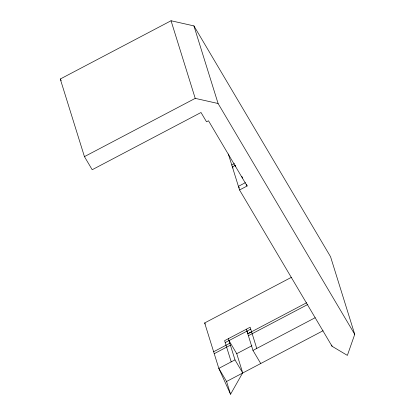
<?xml version="1.0" encoding="UTF-8"?>
<svg xmlns="http://www.w3.org/2000/svg" width="415" height="415" viewBox="0 0 415 415"><rect width="100%" height="100%" fill="white"/><g stroke="black" fill="none" stroke-linecap="round" stroke-linejoin="round"><path stroke-width="0.62" d="M239.548 189.982L247.101 186.008L208.486 120.765L206.52 121.797L201.01 112.496L92.197 169.73L84.442 156.626L60.268 79.016L171.047 20.75L193.919 25.901L330.558 256.735L354.732 334.345L347.376 355.396L332.062 346.271L239.548 189.982L228.338 153.996M291.46 277.298L204.662 322.948L218.819 368.39L230.548 394.25L242.547 373.09M213.632 351.744L229.801 343.226M306.607 302.748L247.786 333.769L251.563 331.782M84.442 156.626L195.221 98.365L218.093 103.517L354.732 334.345M231.772 165.014L234.47 163.598M235.611 165.243L232.374 166.944L233.064 168.023M245.426 182.647L238.412 186.335L239.393 187.99M225.205 342.583L250.743 329.147M214.233 353.673L230.403 345.166M248.388 335.709L307.806 304.46M228.38 338.656L234.989 359.883L242.744 372.981L236.737 353.694L251.91 345.716M234.989 359.883L218.819 368.39L226.574 381.489L230.548 394.25M260.729 363.524L252.974 350.426L315.172 317.714M226.574 381.489L323.057 330.745M246.967 331.134L247.615 332.228M228.981 340.596L236.737 353.694M60.268 79.016L61.238 80.65M204.662 322.948L205.311 324.037M331.694 345.083L332.062 346.271M246.536 184.182L247.101 186.008M241.893 176.427L242.412 178.082M193.919 25.901L218.093 103.517M235.087 165.186L235.43 166.291M171.047 20.75L195.221 98.365M256.75 348.439L250.146 327.222L224.603 340.653L231.212 361.87M246.365 329.209L252.974 350.426"/></g></svg>
